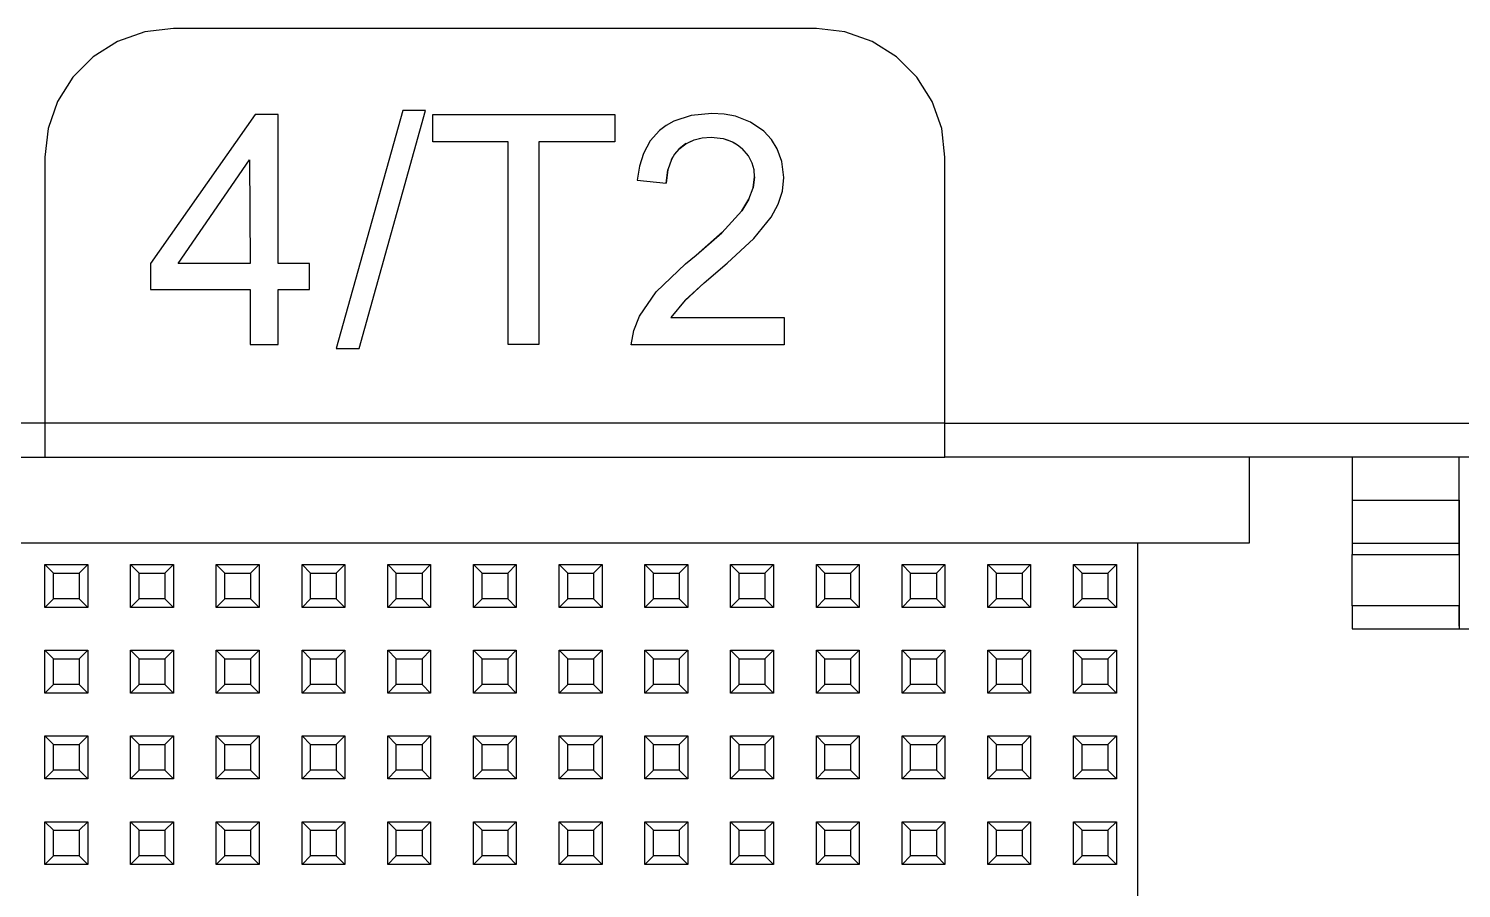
# Model space of a CAD drawing. Header units: millimetres. Extents: x 0 to 156, y 0 to 155.
# Drawn here: x 67.12 to 100.55, y 24.45 to 44.5 of the extents above; entities that cross this region are included whole.
import ezdxf

# ---------------------------------------------------------------- set-up
doc = ezdxf.new("R2010")
doc.units = ezdxf.units.MM

# ---------------------------------------------------------------- blocks, each defined once
blk = doc.blocks.new('CHINT_70dbcf6fe7c4519691b3c42ff544d895_FACE_0')
at = {"color": 141, "linetype": 'Continuous', "true_color": 0x40d9ff}
for p, q in [((82.545, 41.861), (82.647, 41.909)), ((82.764, 41.937), (82.836, 41.954)), ((83.324, 41.939), (83.443, 41.897)), ((83.543, 41.862), (83.616, 41.819)), ((83.662, 41.793), (83.77, 41.706)), ((82.117, 41.449), (82.154, 41.511)), ((81.999, 40.893), (82.033, 41.207)), ((84.06, 41.043), (84.027, 40.785)), ((83.927, 40.52), (83.763, 40.252)), ((83.312, 39.758), (82.694, 39.213)), ((82.423, 38.145), (82.881, 38.568)), ((88.5, 35.3), (67.5, 35.3)), ((67.5, 35.3), (67.5, 34.5)), ((88.5, 34.5), (88.5, 35.3)), ((67.5, 34.5), (88.5, 34.5)), ((100.5, 33.5), (100.5, 34.5)), ((98, 32.5), (100.5, 32.5)), ((67.7, 31.8), (67.5, 32)), ((67.5, 31), (67.5, 32)), ((67.5, 32), (68.5, 32)), ((67.7, 31.8), (68.3, 31.8)), ((67.7, 31.2), (67.7, 31.8)), ((68.3, 31.8), (68.5, 32)), ((68.3, 31.8), (68.3, 31.2)), ((68.5, 32), (68.5, 31)), ((69.7, 31.8), (69.5, 32)), ((69.5, 31), (69.5, 32)), ((69.5, 32), (70.5, 32)), ((69.7, 31.8), (70.3, 31.8)), ((69.7, 31.2), (69.7, 31.8)), ((70.3, 31.8), (70.5, 32)), ((70.3, 31.8), (70.3, 31.2)), ((70.5, 32), (70.5, 31)), ((71.7, 31.8), (71.5, 32)), ((71.5, 31), (71.5, 32)), ((71.5, 32), (72.5, 32)), ((71.7, 31.8), (72.3, 31.8)), ((71.7, 31.2), (71.7, 31.8)), ((72.3, 31.8), (72.5, 32)), ((72.3, 31.8), (72.3, 31.2)), ((72.5, 32), (72.5, 31)), ((73.7, 31.8), (73.5, 32)), ((73.5, 31), (73.5, 32)), ((73.5, 32), (74.5, 32)), ((73.7, 31.8), (74.3, 31.8)), ((73.7, 31.2), (73.7, 31.8)), ((74.3, 31.8), (74.5, 32)), ((74.3, 31.8), (74.3, 31.2)), ((74.5, 32), (74.5, 31)), ((75.7, 31.8), (75.5, 32)), ((75.5, 31), (75.5, 32)), ((75.5, 32), (76.5, 32)), ((75.7, 31.8), (76.3, 31.8)), ((75.7, 31.2), (75.7, 31.8)), ((76.3, 31.8), (76.5, 32)), ((76.3, 31.8), (76.3, 31.2)), ((76.5, 32), (76.5, 31)), ((77.7, 31.8), (77.5, 32)), ((77.5, 31), (77.5, 32)), ((77.5, 32), (78.5, 32)), ((77.7, 31.8), (78.3, 31.8)), ((77.7, 31.2), (77.7, 31.8)), ((78.3, 31.8), (78.5, 32)), ((78.3, 31.8), (78.3, 31.2)), ((78.5, 32), (78.5, 31)), ((79.7, 31.8), (79.5, 32)), ((79.5, 31), (79.5, 32)), ((79.5, 32), (80.5, 32)), ((79.7, 31.8), (80.3, 31.8)), ((79.7, 31.2), (79.7, 31.8)), ((80.3, 31.8), (80.5, 32)), ((80.3, 31.8), (80.3, 31.2)), ((80.5, 32), (80.5, 31)), ((81.7, 31.8), (81.5, 32)), ((81.5, 31), (81.5, 32)), ((81.5, 32), (82.5, 32)), ((81.7, 31.8), (82.3, 31.8)), ((81.7, 31.2), (81.7, 31.8)), ((82.3, 31.8), (82.5, 32)), ((82.3, 31.8), (82.3, 31.2)), ((82.5, 32), (82.5, 31)), ((83.7, 31.8), (83.5, 32)), ((83.5, 31), (83.5, 32)), ((83.5, 32), (84.5, 32)), ((83.7, 31.8), (84.3, 31.8)), ((83.7, 31.2), (83.7, 31.8)), ((84.3, 31.8), (84.5, 32)), ((84.3, 31.8), (84.3, 31.2)), ((84.5, 32), (84.5, 31)), ((85.7, 31.8), (85.5, 32)), ((85.5, 31), (85.5, 32)), ((85.5, 32), (86.5, 32)), ((85.7, 31.8), (86.3, 31.8)), ((85.7, 31.2), (85.7, 31.8)), ((86.3, 31.8), (86.5, 32)), ((86.3, 31.8), (86.3, 31.2)), ((86.5, 32), (86.5, 31)), ((87.7, 31.8), (87.5, 32)), ((87.5, 31), (87.5, 32)), ((87.5, 32), (88.5, 32)), ((87.7, 31.8), (88.3, 31.8)), ((87.7, 31.2), (87.7, 31.8)), ((88.3, 31.8), (88.5, 32)), ((88.3, 31.8), (88.3, 31.2)), ((88.5, 32), (88.5, 31)), ((89.7, 31.8), (89.5, 32)), ((89.5, 31), (89.5, 32)), ((89.5, 32), (90.5, 32)), ((89.7, 31.8), (90.3, 31.8)), ((89.7, 31.2), (89.7, 31.8)), ((90.3, 31.8), (90.5, 32)), ((90.3, 31.8), (90.3, 31.2)), ((90.5, 32), (90.5, 31)), ((91.7, 31.8), (91.5, 32)), ((91.5, 31), (91.5, 32)), ((91.5, 32), (92.5, 32)), ((91.7, 31.8), (92.3, 31.8)), ((91.7, 31.2), (91.7, 31.8)), ((92.3, 31.8), (92.5, 32)), ((92.3, 31.8), (92.3, 31.2)), ((92.5, 32), (92.5, 31)), ((67.7, 31.2), (67.5, 31)), ((68.3, 31.2), (67.7, 31.2)), ((68.3, 31.2), (68.5, 31)), ((69.7, 31.2), (69.5, 31)), ((70.3, 31.2), (69.7, 31.2)), ((70.3, 31.2), (70.5, 31)), ((71.7, 31.2), (71.5, 31)), ((72.3, 31.2), (71.7, 31.2)), ((72.3, 31.2), (72.5, 31)), ((73.7, 31.2), (73.5, 31)), ((74.3, 31.2), (73.7, 31.2)), ((74.3, 31.2), (74.5, 31)), ((75.7, 31.2), (75.5, 31)), ((76.3, 31.2), (75.7, 31.2)), ((76.3, 31.2), (76.5, 31)), ((77.7, 31.2), (77.5, 31)), ((78.3, 31.2), (77.7, 31.2)), ((78.3, 31.2), (78.5, 31)), ((79.7, 31.2), (79.5, 31)), ((80.3, 31.2), (79.7, 31.2)), ((80.3, 31.2), (80.5, 31)), ((81.7, 31.2), (81.5, 31)), ((82.3, 31.2), (81.7, 31.2)), ((82.3, 31.2), (82.5, 31)), ((83.7, 31.2), (83.5, 31)), ((84.3, 31.2), (83.7, 31.2)), ((84.3, 31.2), (84.5, 31)), ((85.7, 31.2), (85.5, 31)), ((86.3, 31.2), (85.7, 31.2)), ((86.3, 31.2), (86.5, 31)), ((87.7, 31.2), (87.5, 31)), ((88.3, 31.2), (87.7, 31.2)), ((88.3, 31.2), (88.5, 31)), ((89.7, 31.2), (89.5, 31)), ((90.3, 31.2), (89.7, 31.2)), ((90.3, 31.2), (90.5, 31)), ((91.7, 31.2), (91.5, 31)), ((92.3, 31.2), (91.7, 31.2)), ((92.3, 31.2), (92.5, 31)), ((68.5, 31), (67.5, 31)), ((70.5, 31), (69.5, 31)), ((72.5, 31), (71.5, 31)), ((74.5, 31), (73.5, 31)), ((76.5, 31), (75.5, 31)), ((78.5, 31), (77.5, 31)), ((80.5, 31), (79.5, 31)), ((82.5, 31), (81.5, 31)), ((84.5, 31), (83.5, 31)), ((86.5, 31), (85.5, 31)), ((88.5, 31), (87.5, 31)), ((90.5, 31), (89.5, 31)), ((92.5, 31), (91.5, 31)), ((67.7, 29.8), (67.5, 30)), ((67.5, 29), (67.5, 30)), ((67.5, 30), (68.5, 30)), ((67.7, 29.8), (68.3, 29.8)), ((67.7, 29.2), (67.7, 29.8)), ((68.3, 29.8), (68.5, 30)), ((68.3, 29.8), (68.3, 29.2)), ((68.5, 30), (68.5, 29)), ((69.7, 29.8), (69.5, 30)), ((69.5, 29), (69.5, 30)), ((69.5, 30), (70.5, 30)), ((69.7, 29.8), (70.3, 29.8)), ((69.7, 29.2), (69.7, 29.8)), ((70.3, 29.8), (70.5, 30)), ((70.3, 29.8), (70.3, 29.2)), ((70.5, 30), (70.5, 29)), ((71.7, 29.8), (71.5, 30)), ((71.5, 29), (71.5, 30)), ((71.5, 30), (72.5, 30)), ((71.7, 29.8), (72.3, 29.8)), ((71.7, 29.2), (71.7, 29.8)), ((72.3, 29.8), (72.5, 30)), ((72.3, 29.8), (72.3, 29.2)), ((72.5, 30), (72.5, 29)), ((73.7, 29.8), (73.5, 30)), ((73.5, 29), (73.5, 30)), ((73.5, 30), (74.5, 30)), ((73.7, 29.8), (74.3, 29.8)), ((73.7, 29.2), (73.7, 29.8)), ((74.3, 29.8), (74.5, 30)), ((74.3, 29.8), (74.3, 29.2)), ((74.5, 30), (74.5, 29)), ((75.7, 29.8), (75.5, 30)), ((75.5, 29), (75.5, 30)), ((75.5, 30), (76.5, 30)), ((75.7, 29.8), (76.3, 29.8)), ((75.7, 29.2), (75.7, 29.8)), ((76.3, 29.8), (76.5, 30)), ((76.3, 29.8), (76.3, 29.2)), ((76.5, 30), (76.5, 29)), ((77.7, 29.8), (77.5, 30)), ((77.5, 29), (77.5, 30)), ((77.5, 30), (78.5, 30)), ((77.7, 29.8), (78.3, 29.8)), ((77.7, 29.2), (77.7, 29.8)), ((78.3, 29.8), (78.5, 30)), ((78.3, 29.8), (78.3, 29.2)), ((78.5, 30), (78.5, 29)), ((79.7, 29.8), (79.5, 30)), ((79.5, 29), (79.5, 30)), ((79.5, 30), (80.5, 30)), ((79.7, 29.8), (80.3, 29.8)), ((79.7, 29.2), (79.7, 29.8)), ((80.3, 29.8), (80.5, 30)), ((80.3, 29.8), (80.3, 29.2)), ((80.5, 30), (80.5, 29)), ((81.7, 29.8), (81.5, 30)), ((81.5, 29), (81.5, 30)), ((81.5, 30), (82.5, 30)), ((81.7, 29.8), (82.3, 29.8)), ((81.7, 29.2), (81.7, 29.8)), ((82.3, 29.8), (82.5, 30)), ((82.3, 29.8), (82.3, 29.2)), ((82.5, 30), (82.5, 29)), ((83.7, 29.8), (83.5, 30)), ((83.5, 29), (83.5, 30)), ((83.5, 30), (84.5, 30)), ((83.7, 29.8), (84.3, 29.8)), ((83.7, 29.2), (83.7, 29.8)), ((84.3, 29.8), (84.5, 30)), ((84.3, 29.8), (84.3, 29.2)), ((84.5, 30), (84.5, 29)), ((85.7, 29.8), (85.5, 30)), ((85.5, 29), (85.5, 30)), ((85.5, 30), (86.5, 30)), ((85.7, 29.8), (86.3, 29.8)), ((85.7, 29.2), (85.7, 29.8)), ((86.3, 29.8), (86.5, 30)), ((86.3, 29.8), (86.3, 29.2)), ((86.5, 30), (86.5, 29)), ((87.7, 29.8), (87.5, 30)), ((87.5, 29), (87.5, 30)), ((87.5, 30), (88.5, 30)), ((87.7, 29.8), (88.3, 29.8)), ((87.7, 29.2), (87.7, 29.8)), ((88.3, 29.8), (88.5, 30)), ((88.3, 29.8), (88.3, 29.2)), ((88.5, 30), (88.5, 29)), ((89.7, 29.8), (89.5, 30)), ((89.5, 29), (89.5, 30)), ((89.5, 30), (90.5, 30)), ((89.7, 29.8), (90.3, 29.8)), ((89.7, 29.2), (89.7, 29.8)), ((90.3, 29.8), (90.5, 30)), ((90.3, 29.8), (90.3, 29.2)), ((90.5, 30), (90.5, 29)), ((91.7, 29.8), (91.5, 30)), ((91.5, 29), (91.5, 30)), ((91.5, 30), (92.5, 30)), ((91.7, 29.8), (92.3, 29.8)), ((91.7, 29.2), (91.7, 29.8)), ((92.3, 29.8), (92.5, 30)), ((92.3, 29.8), (92.3, 29.2)), ((92.5, 30), (92.5, 29)), ((67.7, 29.2), (67.5, 29)), ((68.3, 29.2), (67.7, 29.2)), ((68.3, 29.2), (68.5, 29)), ((69.7, 29.2), (69.5, 29)), ((70.3, 29.2), (69.7, 29.2)), ((70.3, 29.2), (70.5, 29)), ((71.7, 29.2), (71.5, 29)), ((72.3, 29.2), (71.7, 29.2)), ((72.3, 29.2), (72.5, 29)), ((73.7, 29.2), (73.5, 29)), ((74.3, 29.2), (73.7, 29.2)), ((74.3, 29.2), (74.5, 29)), ((75.7, 29.2), (75.5, 29)), ((76.3, 29.2), (75.7, 29.2)), ((76.3, 29.2), (76.5, 29)), ((77.7, 29.2), (77.5, 29)), ((78.3, 29.2), (77.7, 29.2)), ((78.3, 29.2), (78.5, 29)), ((79.7, 29.2), (79.5, 29)), ((80.3, 29.2), (79.7, 29.2)), ((80.3, 29.2), (80.5, 29)), ((81.7, 29.2), (81.5, 29)), ((82.3, 29.2), (81.7, 29.2)), ((82.3, 29.2), (82.5, 29)), ((83.7, 29.2), (83.5, 29)), ((84.3, 29.2), (83.7, 29.2)), ((84.3, 29.2), (84.5, 29)), ((85.7, 29.2), (85.5, 29)), ((86.3, 29.2), (85.7, 29.2)), ((86.3, 29.2), (86.5, 29)), ((87.7, 29.2), (87.5, 29)), ((88.3, 29.2), (87.7, 29.2)), ((88.3, 29.2), (88.5, 29)), ((89.7, 29.2), (89.5, 29)), ((90.3, 29.2), (89.7, 29.2)), ((90.3, 29.2), (90.5, 29)), ((91.7, 29.2), (91.5, 29)), ((92.3, 29.2), (91.7, 29.2)), ((92.3, 29.2), (92.5, 29)), ((68.5, 29), (67.5, 29)), ((70.5, 29), (69.5, 29)), ((72.5, 29), (71.5, 29)), ((74.5, 29), (73.5, 29)), ((76.5, 29), (75.5, 29)), ((78.5, 29), (77.5, 29)), ((80.5, 29), (79.5, 29)), ((82.5, 29), (81.5, 29)), ((84.5, 29), (83.5, 29)), ((86.5, 29), (85.5, 29)), ((88.5, 29), (87.5, 29)), ((90.5, 29), (89.5, 29)), ((92.5, 29), (91.5, 29)), ((67.7, 27.8), (67.5, 28)), ((67.5, 27), (67.5, 28)), ((67.5, 28), (68.5, 28)), ((67.7, 27.8), (68.3, 27.8)), ((67.7, 27.2), (67.7, 27.8)), ((68.3, 27.8), (68.5, 28)), ((68.3, 27.8), (68.3, 27.2)), ((68.5, 28), (68.5, 27)), ((69.7, 27.8), (69.5, 28)), ((69.5, 27), (69.5, 28)), ((69.5, 28), (70.5, 28)), ((69.7, 27.8), (70.3, 27.8)), ((69.7, 27.2), (69.7, 27.8)), ((70.3, 27.8), (70.5, 28)), ((70.3, 27.8), (70.3, 27.2)), ((70.5, 28), (70.5, 27)), ((71.7, 27.8), (71.5, 28)), ((71.5, 27), (71.5, 28)), ((71.5, 28), (72.5, 28)), ((71.7, 27.8), (72.3, 27.8)), ((71.7, 27.2), (71.7, 27.8)), ((72.3, 27.8), (72.5, 28)), ((72.3, 27.8), (72.3, 27.2)), ((72.5, 28), (72.5, 27)), ((73.7, 27.8), (73.5, 28)), ((73.5, 27), (73.5, 28)), ((73.5, 28), (74.5, 28)), ((73.7, 27.8), (74.3, 27.8)), ((73.7, 27.2), (73.7, 27.8)), ((74.3, 27.8), (74.5, 28)), ((74.3, 27.8), (74.3, 27.2)), ((74.5, 28), (74.5, 27)), ((75.7, 27.8), (75.5, 28)), ((75.5, 27), (75.5, 28)), ((75.5, 28), (76.5, 28)), ((75.7, 27.8), (76.3, 27.8)), ((75.7, 27.2), (75.7, 27.8)), ((76.3, 27.8), (76.5, 28)), ((76.3, 27.8), (76.3, 27.2)), ((76.5, 28), (76.5, 27)), ((77.7, 27.8), (77.5, 28)), ((77.5, 27), (77.5, 28)), ((77.5, 28), (78.5, 28)), ((77.7, 27.8), (78.3, 27.8)), ((77.7, 27.2), (77.7, 27.8)), ((78.3, 27.8), (78.5, 28)), ((78.3, 27.8), (78.3, 27.2)), ((78.5, 28), (78.5, 27)), ((79.7, 27.8), (79.5, 28)), ((79.5, 27), (79.5, 28)), ((79.5, 28), (80.5, 28)), ((79.7, 27.8), (80.3, 27.8)), ((79.7, 27.2), (79.7, 27.8)), ((80.3, 27.8), (80.5, 28)), ((80.3, 27.8), (80.3, 27.2)), ((80.5, 28), (80.5, 27)), ((81.7, 27.8), (81.5, 28)), ((81.5, 27), (81.5, 28)), ((81.5, 28), (82.5, 28)), ((81.7, 27.8), (82.3, 27.8)), ((81.7, 27.2), (81.7, 27.8)), ((82.3, 27.8), (82.5, 28)), ((82.3, 27.8), (82.3, 27.2)), ((82.5, 28), (82.5, 27)), ((83.7, 27.8), (83.5, 28)), ((83.5, 27), (83.5, 28)), ((83.5, 28), (84.5, 28)), ((83.7, 27.8), (84.3, 27.8)), ((83.7, 27.2), (83.7, 27.8)), ((84.3, 27.8), (84.5, 28)), ((84.3, 27.8), (84.3, 27.2)), ((84.5, 28), (84.5, 27)), ((85.7, 27.8), (85.5, 28)), ((85.5, 27), (85.5, 28)), ((85.5, 28), (86.5, 28)), ((85.7, 27.8), (86.3, 27.8)), ((85.7, 27.2), (85.7, 27.8)), ((86.3, 27.8), (86.5, 28)), ((86.3, 27.8), (86.3, 27.2)), ((86.5, 28), (86.5, 27)), ((87.7, 27.8), (87.5, 28)), ((87.5, 27), (87.5, 28)), ((87.5, 28), (88.5, 28)), ((87.7, 27.8), (88.3, 27.8)), ((87.7, 27.2), (87.7, 27.8)), ((88.3, 27.8), (88.5, 28)), ((88.3, 27.8), (88.3, 27.2)), ((88.5, 28), (88.5, 27)), ((89.7, 27.8), (89.5, 28)), ((89.5, 27), (89.5, 28)), ((89.5, 28), (90.5, 28)), ((89.7, 27.8), (90.3, 27.8)), ((89.7, 27.2), (89.7, 27.8)), ((90.3, 27.8), (90.5, 28)), ((90.3, 27.8), (90.3, 27.2)), ((90.5, 28), (90.5, 27)), ((91.7, 27.8), (91.5, 28)), ((91.5, 27), (91.5, 28)), ((91.5, 28), (92.5, 28)), ((91.7, 27.8), (92.3, 27.8)), ((91.7, 27.2), (91.7, 27.8)), ((92.3, 27.8), (92.5, 28)), ((92.3, 27.8), (92.3, 27.2)), ((92.5, 28), (92.5, 27)), ((67.7, 27.2), (67.5, 27)), ((68.3, 27.2), (67.7, 27.2)), ((68.3, 27.2), (68.5, 27)), ((69.7, 27.2), (69.5, 27)), ((70.3, 27.2), (69.7, 27.2)), ((70.3, 27.2), (70.5, 27)), ((71.7, 27.2), (71.5, 27)), ((72.3, 27.2), (71.7, 27.2)), ((72.3, 27.2), (72.5, 27)), ((73.7, 27.2), (73.5, 27)), ((74.3, 27.2), (73.7, 27.2)), ((74.3, 27.2), (74.5, 27)), ((75.7, 27.2), (75.5, 27)), ((76.3, 27.2), (75.7, 27.2)), ((76.3, 27.2), (76.5, 27)), ((77.7, 27.2), (77.5, 27)), ((78.3, 27.2), (77.7, 27.2)), ((78.3, 27.2), (78.5, 27)), ((79.7, 27.2), (79.5, 27)), ((80.3, 27.2), (79.7, 27.2)), ((80.3, 27.2), (80.5, 27)), ((81.7, 27.2), (81.5, 27)), ((82.3, 27.2), (81.7, 27.2)), ((82.3, 27.2), (82.5, 27)), ((83.7, 27.2), (83.5, 27)), ((84.3, 27.2), (83.7, 27.2)), ((84.3, 27.2), (84.5, 27)), ((85.7, 27.2), (85.5, 27)), ((86.3, 27.2), (85.7, 27.2)), ((86.3, 27.2), (86.5, 27)), ((87.7, 27.2), (87.5, 27)), ((88.3, 27.2), (87.7, 27.2)), ((88.3, 27.2), (88.5, 27)), ((89.7, 27.2), (89.5, 27)), ((90.3, 27.2), (89.7, 27.2)), ((90.3, 27.2), (90.5, 27)), ((91.7, 27.2), (91.5, 27)), ((92.3, 27.2), (91.7, 27.2)), ((92.3, 27.2), (92.5, 27)), ((68.5, 27), (67.5, 27)), ((70.5, 27), (69.5, 27)), ((72.5, 27), (71.5, 27)), ((74.5, 27), (73.5, 27)), ((76.5, 27), (75.5, 27)), ((78.5, 27), (77.5, 27)), ((80.5, 27), (79.5, 27)), ((82.5, 27), (81.5, 27)), ((84.5, 27), (83.5, 27)), ((86.5, 27), (85.5, 27)), ((88.5, 27), (87.5, 27)), ((90.5, 27), (89.5, 27)), ((92.5, 27), (91.5, 27)), ((67.7, 25.8), (67.5, 26)), ((67.5, 25), (67.5, 26)), ((67.5, 26), (68.5, 26)), ((67.7, 25.8), (68.3, 25.8)), ((67.7, 25.2), (67.7, 25.8)), ((68.3, 25.8), (68.5, 26)), ((68.3, 25.8), (68.3, 25.2)), ((68.5, 26), (68.5, 25)), ((69.7, 25.8), (69.5, 26)), ((69.5, 25), (69.5, 26)), ((69.5, 26), (70.5, 26)), ((69.7, 25.8), (70.3, 25.8)), ((69.7, 25.2), (69.7, 25.8)), ((70.3, 25.8), (70.5, 26)), ((70.3, 25.8), (70.3, 25.2)), ((70.5, 26), (70.5, 25)), ((71.7, 25.8), (71.5, 26)), ((71.5, 25), (71.5, 26)), ((71.5, 26), (72.5, 26)), ((71.7, 25.8), (72.3, 25.8)), ((71.7, 25.2), (71.7, 25.8)), ((72.3, 25.8), (72.5, 26)), ((72.3, 25.8), (72.3, 25.2)), ((72.5, 26), (72.5, 25)), ((73.7, 25.8), (73.5, 26)), ((73.5, 25), (73.5, 26)), ((73.5, 26), (74.5, 26)), ((73.7, 25.8), (74.3, 25.8)), ((73.7, 25.2), (73.7, 25.8)), ((74.3, 25.8), (74.5, 26)), ((74.3, 25.8), (74.3, 25.2)), ((74.5, 26), (74.5, 25)), ((75.7, 25.8), (75.5, 26)), ((75.5, 25), (75.5, 26)), ((75.5, 26), (76.5, 26)), ((75.7, 25.8), (76.3, 25.8)), ((75.7, 25.2), (75.7, 25.8)), ((76.3, 25.8), (76.5, 26)), ((76.3, 25.8), (76.3, 25.2)), ((76.5, 26), (76.5, 25)), ((77.7, 25.8), (77.5, 26)), ((77.5, 25), (77.5, 26)), ((77.5, 26), (78.5, 26)), ((77.7, 25.8), (78.3, 25.8)), ((77.7, 25.2), (77.7, 25.8)), ((78.3, 25.8), (78.5, 26)), ((78.3, 25.8), (78.3, 25.2)), ((78.5, 26), (78.5, 25)), ((79.7, 25.8), (79.5, 26)), ((79.5, 25), (79.5, 26)), ((79.5, 26), (80.5, 26)), ((79.7, 25.8), (80.3, 25.8)), ((79.7, 25.2), (79.7, 25.8)), ((80.3, 25.8), (80.5, 26)), ((80.3, 25.8), (80.3, 25.2)), ((80.5, 26), (80.5, 25)), ((81.7, 25.8), (81.5, 26)), ((81.5, 25), (81.5, 26)), ((81.5, 26), (82.5, 26)), ((81.7, 25.8), (82.3, 25.8)), ((81.7, 25.2), (81.7, 25.8)), ((82.3, 25.8), (82.5, 26)), ((82.3, 25.8), (82.3, 25.2)), ((82.5, 26), (82.5, 25)), ((83.7, 25.8), (83.5, 26)), ((83.5, 25), (83.5, 26)), ((83.5, 26), (84.5, 26)), ((83.7, 25.8), (84.3, 25.8)), ((83.7, 25.2), (83.7, 25.8)), ((84.3, 25.8), (84.5, 26)), ((84.3, 25.8), (84.3, 25.2)), ((84.5, 26), (84.5, 25)), ((85.7, 25.8), (85.5, 26)), ((85.5, 25), (85.5, 26)), ((85.5, 26), (86.5, 26)), ((85.7, 25.8), (86.3, 25.8)), ((85.7, 25.2), (85.7, 25.8)), ((86.3, 25.8), (86.5, 26)), ((86.3, 25.8), (86.3, 25.2)), ((86.5, 26), (86.5, 25)), ((87.7, 25.8), (87.5, 26)), ((87.5, 25), (87.5, 26)), ((87.5, 26), (88.5, 26)), ((87.7, 25.8), (88.3, 25.8)), ((87.7, 25.2), (87.7, 25.8)), ((88.3, 25.8), (88.5, 26)), ((88.3, 25.8), (88.3, 25.2)), ((88.5, 26), (88.5, 25)), ((89.7, 25.8), (89.5, 26)), ((89.5, 25), (89.5, 26)), ((89.5, 26), (90.5, 26)), ((89.7, 25.8), (90.3, 25.8)), ((89.7, 25.2), (89.7, 25.8)), ((90.3, 25.8), (90.5, 26)), ((90.3, 25.8), (90.3, 25.2)), ((90.5, 26), (90.5, 25)), ((91.7, 25.8), (91.5, 26)), ((91.5, 25), (91.5, 26)), ((91.5, 26), (92.5, 26)), ((91.7, 25.8), (92.3, 25.8)), ((91.7, 25.2), (91.7, 25.8)), ((92.3, 25.8), (92.5, 26)), ((92.3, 25.8), (92.3, 25.2)), ((92.5, 26), (92.5, 25)), ((67.7, 25.2), (67.5, 25)), ((68.3, 25.2), (67.7, 25.2)), ((68.3, 25.2), (68.5, 25)), ((69.7, 25.2), (69.5, 25)), ((70.3, 25.2), (69.7, 25.2)), ((70.3, 25.2), (70.5, 25)), ((71.7, 25.2), (71.5, 25)), ((72.3, 25.2), (71.7, 25.2)), ((72.3, 25.2), (72.5, 25)), ((73.7, 25.2), (73.5, 25)), ((74.3, 25.2), (73.7, 25.2)), ((74.3, 25.2), (74.5, 25)), ((75.7, 25.2), (75.5, 25)), ((76.3, 25.2), (75.7, 25.2)), ((76.3, 25.2), (76.5, 25)), ((77.7, 25.2), (77.5, 25)), ((78.3, 25.2), (77.7, 25.2)), ((78.3, 25.2), (78.5, 25)), ((79.7, 25.2), (79.5, 25)), ((80.3, 25.2), (79.7, 25.2)), ((80.3, 25.2), (80.5, 25)), ((81.7, 25.2), (81.5, 25)), ((82.3, 25.2), (81.7, 25.2)), ((82.3, 25.2), (82.5, 25)), ((83.7, 25.2), (83.5, 25)), ((84.3, 25.2), (83.7, 25.2)), ((84.3, 25.2), (84.5, 25)), ((85.7, 25.2), (85.5, 25)), ((86.3, 25.2), (85.7, 25.2)), ((86.3, 25.2), (86.5, 25)), ((87.7, 25.2), (87.5, 25)), ((88.3, 25.2), (87.7, 25.2)), ((88.3, 25.2), (88.5, 25)), ((89.7, 25.2), (89.5, 25)), ((90.3, 25.2), (89.7, 25.2)), ((90.3, 25.2), (90.5, 25)), ((91.7, 25.2), (91.5, 25)), ((92.3, 25.2), (91.7, 25.2)), ((92.3, 25.2), (92.5, 25)), ((68.5, 25), (67.5, 25)), ((70.5, 25), (69.5, 25)), ((72.5, 25), (71.5, 25)), ((74.5, 25), (73.5, 25)), ((76.5, 25), (75.5, 25)), ((78.5, 25), (77.5, 25)), ((80.5, 25), (79.5, 25)), ((82.5, 25), (81.5, 25)), ((84.5, 25), (83.5, 25)), ((86.5, 25), (85.5, 25)), ((88.5, 25), (87.5, 25)), ((90.5, 25), (89.5, 25)), ((92.5, 25), (91.5, 25))]:
    blk.add_line(p, q, dxfattribs=at)
for points in [[(88.5, 35.3), (88.5, 41.5), (88.425, 42.168), (88.203, 42.802), (87.845, 43.37), (87.37, 43.845), (86.802, 44.203), (86.168, 44.425), (85.5, 44.5), (70.5, 44.5), (69.832, 44.425), (69.198, 44.203), (68.63, 43.845), (68.155, 43.37), (67.797, 42.802), (67.575, 42.168), (67.5, 41.5), (67.5, 35.3)], [(72.946, 37.13), (72.946, 38.415), (73.671, 38.415), (73.671, 39.022), (72.946, 39.022), (72.946, 42.5), (72.405, 42.5), (69.963, 39.022), (69.963, 38.415), (72.287, 38.415), (72.287, 37.13), (72.946, 37.13)], [(74.3, 37.042), (74.831, 37.042), (76.383, 42.588), (75.852, 42.588), (74.3, 37.042)], [(76.548, 42.5), (80.798, 42.5), (80.798, 41.863), (79.022, 41.863), (79.022, 37.13), (78.309, 37.13), (78.309, 41.863), (76.548, 41.863), (76.548, 42.5)], [(82.881, 38.568), (83.423, 39.026), (84.04, 39.602), (84.444, 40.099), (84.609, 40.404), (84.708, 40.712), (84.741, 41.025), (84.698, 41.399), (84.588, 41.7), (84.451, 41.914), (84.272, 42.105), (83.967, 42.317), (83.612, 42.455), (83.348, 42.505), (83.06, 42.522), (82.583, 42.477), (82.177, 42.344), (82, 42.244), (81.841, 42.123), (81.626, 41.882), (81.466, 41.588), (81.374, 41.296), (81.321, 40.966), (81.999, 40.893)], [(82.453, 41.818), (82.288, 41.687), (82.193, 41.575)], [(82.288, 41.687), (82.452, 41.817), (82.646, 41.908), (82.835, 41.954), (83.046, 41.969), (83.326, 41.939), (83.544, 41.862), (83.663, 41.792), (83.77, 41.706)], [(82.288, 41.687), (82.193, 41.576), (82.117, 41.449), (82.033, 41.207), (81.999, 40.893)], [(84.06, 41.043), (84.046, 41.208), (84.006, 41.36), (83.918, 41.533), (83.77, 41.706)], [(84.046, 41.208), (84.005, 41.36), (83.917, 41.534)], [(70.607, 39.022), (72.273, 41.442), (72.287, 39.022), (70.607, 39.022)], [(83.763, 40.252), (83.927, 40.519), (84.027, 40.786), (84.06, 41.043)], [(82.694, 39.213), (83.292, 39.736), (83.763, 40.252)], [(82.881, 38.568), (82.438, 38.163), (82.108, 37.759), (84.748, 37.759), (84.748, 37.126), (81.179, 37.126), (81.238, 37.456), (81.374, 37.792), (81.766, 38.358), (82.449, 39.011), (82.694, 39.213)], [(67.5, 35.3), (49, 35.3), (49, 34.5), (67.5, 34.5)], [(88.5, 35.3), (107, 35.3), (107, 34.5), (88.5, 34.5)], [(95.6, 34.5), (95.6, 32.5), (60.4, 32.5), (60.4, 34.5)], [(98, 34.5), (98, 33.5), (100.5, 33.5)], [(98, 33.5), (98, 33.162), (98, 32.882), (98, 32.673), (98, 32.544), (98, 32.5)], [(100.5, 33.5), (100.5, 30.561), (100.5, 30.5), (103.5, 30.5), (103.5, 30.561), (103.5, 33.5)], [(100.5, 32.5), (100.5, 32.544), (100.5, 32.673), (100.5, 32.882), (100.5, 33.162), (100.5, 33.5)], [(92, 2), (93, 3), (93, 32.5)], [(98, 32.5), (98, 32.47), (98, 32.379), (98, 32.232)], [(100.5, 32.232), (100.5, 32.379), (100.5, 32.47), (100.5, 32.5)], [(98, 31.036), (98, 32.232), (100.5, 32.232), (100.5, 31.036), (98, 31.036)], [(98, 31.036), (98, 30.741), (98, 30.561), (98, 30.5), (100.5, 30.5)], [(100.5, 30.561), (100.5, 30.741), (100.5, 31.036)]]:
    blk.add_lwpolyline(points, dxfattribs=at)
blk = doc.blocks.new('CHINT_70dbcf6fe7c4519691b3c42ff544d895')
at = {"color": 141, "true_color": 0x40d9ff}
blk.add_blockref('CHINT_70dbcf6fe7c4519691b3c42ff544d895_FACE_0', (0, 0), dxfattribs=at)

msp = doc.modelspace()

# ---------------------------------------------------------------- block references
at = {"color": 141, "true_color": 0x40d9ff}
msp.add_blockref('CHINT_70dbcf6fe7c4519691b3c42ff544d895', (0, 0), dxfattribs=at)

doc.saveas('drawing.dxf')
